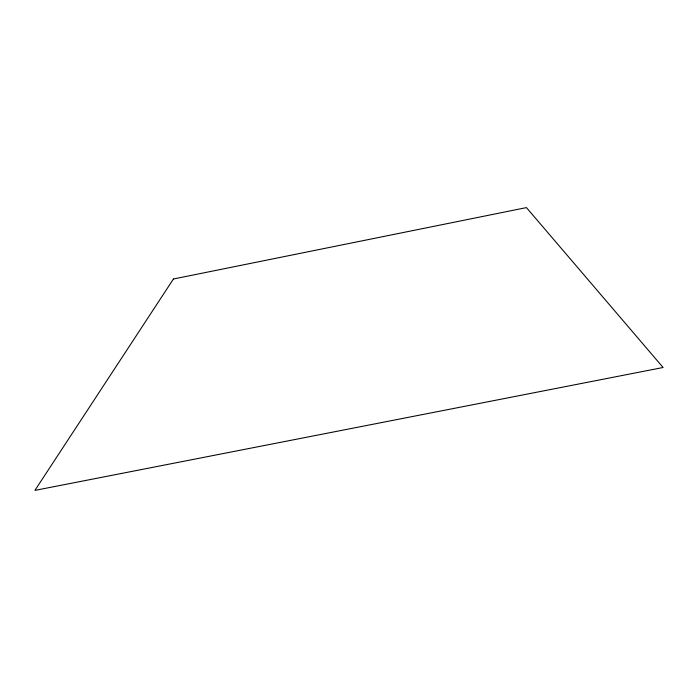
<?xml version="1.0" encoding="UTF-8"?>
<svg xmlns="http://www.w3.org/2000/svg" width="698" height="698" viewBox="0 0 698 698"><rect width="100%" height="100%" fill="white"/><g stroke="black" fill="none" stroke-linecap="round" stroke-linejoin="round"><path stroke-width="1.05" d="M173.436 278.999L34.9 490.397L663.1 367.497L526.44 207.603L173.436 278.999"/></g></svg>
